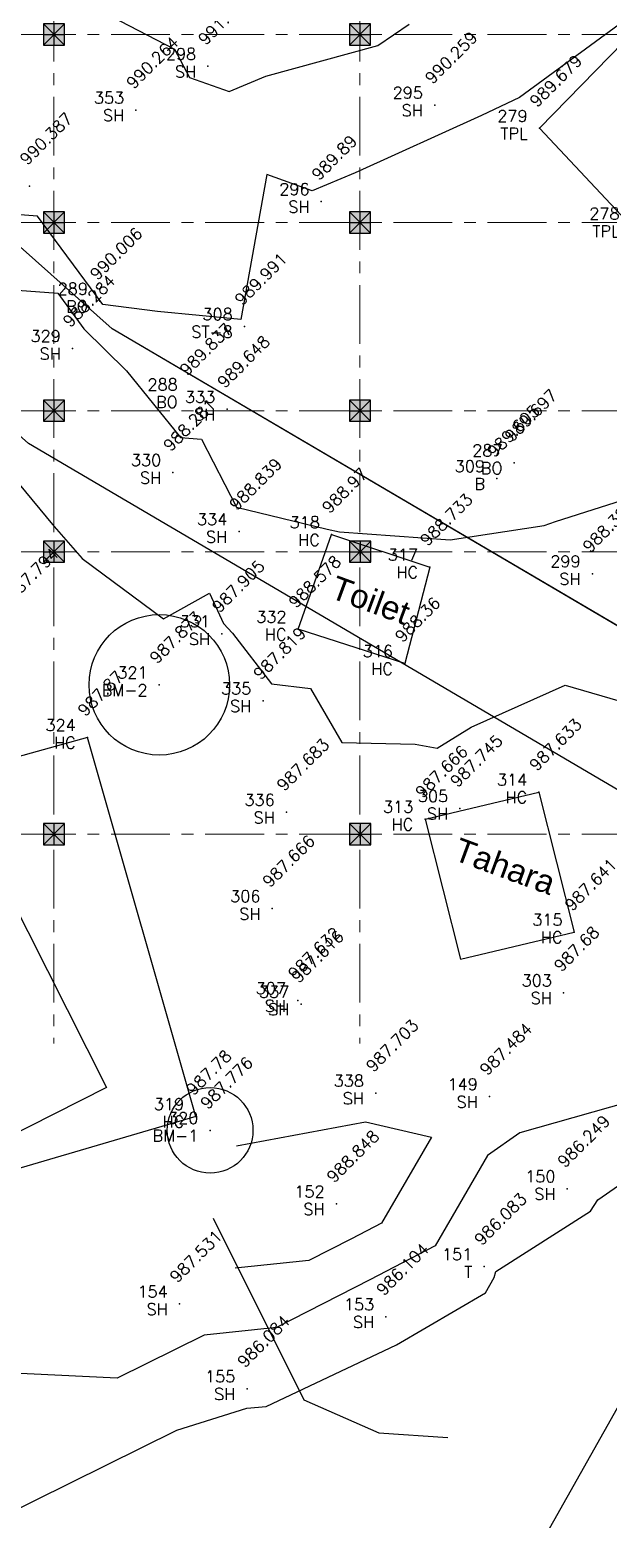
# Model space of a CAD drawing. Header units: metres. Extents: x 319894 to 3389272, y 120 to 6136017.
# Drawn here: x 321065 to 321077.29, y 3067908.33 to 3067939.98 of the extents above; entities that cross this region are included whole.
import ezdxf
from ezdxf.enums import TextEntityAlignment as Align

# ---------------------------------------------------------------- set-up
doc = ezdxf.new("R2010")
doc.units = ezdxf.units.M
doc.header["$MEASUREMENT"] = 0
doc.linetypes.add('CENTER', pattern=[2, 1.25, -0.25, 0.25, -0.25])
doc.linetypes.add('HIDDEN', pattern=[0.375, 0.25, -0.125])
for name, color, linetype, lineweight in [('a_MUEBLE', 255, 'Continuous', 5), ('centerline', 255, 'HIDDEN', 5), ('column', 50, 'Continuous', 30), ('hatch', 252, 'Continuous', 15), ('wall', 4, 'Continuous', 30)]:
    doc.layers.add(name, color=color, linetype=linetype, lineweight=lineweight)
for name, color, linetype in [('B', 7, 'Continuous'), ('BM-1', 7, 'Continuous'), ('BM-2', 7, 'Continuous'), ('BO', 7, 'Continuous'), ('Contour', 254, 'Continuous'), ('HC', 7, 'Continuous'), ('Index_Contour', 8, 'Continuous'), ('Points', 7, 'Continuous'), ('Points-ELV', 6, 'Continuous'), ('Points-NUM', 4, 'Continuous'), ('Points-TXT', 3, 'Continuous'), ('SH', 7, 'Continuous'), ('ST-8', 7, 'Continuous'), ('T', 7, 'Continuous'), ('TPL', 7, 'Continuous')]:
    doc.layers.add(name, color=color, linetype=linetype)
doc.styles.add('romans', font='romans.shx')
doc.styles.get("Standard").update_dxf_attribs({"font": 'arial.ttf'})

# ---------------------------------------------------------------- blocks, each defined once
blk = doc.blocks.new('POINTS')
at = {"layer": 'Points'}
blk.add_line((0, 0), (0, 0), dxfattribs=at)
blk.add_point((0, 0), dxfattribs=at)
at = {"layer": 'Points-ELV', "style": 'romans'}
blk.add_attdef('ELEV', text='', height=1, rotation=45, dxfattribs=at).set_placement((0, 0), align=Align.BOTTOM_LEFT)
at = {"layer": 'Points-NUM', "style": 'romans'}
blk.add_attdef('PTNUM', text='', height=1, dxfattribs=at).set_placement((0, 0), align=Align.BOTTOM_RIGHT)
at = {"layer": 'Points-TXT', "style": 'romans'}
blk.add_attdef('DESC', text='', height=1, dxfattribs=at).set_placement((0, 0), align=Align.BOTTOM_RIGHT)
blk = doc.blocks.new('SIT4')
at = {"color": 1, "lineweight": 30, "elevation": 987.586}
blk.add_lwpolyline([(320370.962, 3067788.062), (320365.642, 3067786.817), (320365.22, 3067781.217), (320357.075, 3067768.983), (320351.198, 3067769.518), (320338.771, 3067776.828), (320320.261, 3067793.321), (320314.412, 3067798.558), (320311.03, 3067797.459), (320298.566, 3067783.015), (320298.855, 3067776.316), (320293.441, 3067769.683), (320295.803, 3067764.568), (320294.773, 3067759.718), (320296.035, 3067743.401), (320300.28, 3067731.268), (320306.229, 3067716.969), (320317.648, 3067711.854), (320321.527, 3067710.598), (320324.41, 3067708.85), (320339.069, 3067708.62), (320362.184, 3067707.54), (320368.815, 3067710.117), (320374.083, 3067711.085)], dxfattribs=at)
at = {"color": 1, "elevation": 987.586}
blk.add_lwpolyline([(320311.03, 3067797.459), (320298.566, 3067783.015), (320298.855, 3067776.316), (320293.441, 3067769.683), (320295.803, 3067764.568), (320294.773, 3067759.718), (320296.035, 3067743.401), (320300.28, 3067731.268), (320306.229, 3067716.969), (320315.045, 3067713.02), (320325.063, 3067714.996), (320328.066, 3067715.293), (320335.229, 3067717.481), (320341.617, 3067720.482), (320345.096, 3067723.545), (320351.898, 3067731.539), (320355.884, 3067738.417), (320358.002, 3067746.064), (320360.455, 3067757.695), (320361.102, 3067761.434), (320353.282, 3067760.331), (320350.46, 3067769.953), (320338.771, 3067776.828), (320320.261, 3067793.321)], dxfattribs=at)
for points, elevation in [([(320347.847, 3067781.087), (320354.679, 3067788.091)], 989.679), ([(320349.801, 3067779.012), (320347.847, 3067781.087)], 989.743), ([(320345.52, 3067771.763), (320344.987, 3067769.714), (320342.725, 3067770.443), (320343.434, 3067772.454), (320345.52, 3067771.763)], 988.733), ([(320340.549, 3067760.089), (320338.246, 3067768.144), (320330.652, 3067766.034), (320333.117, 3067757.908)], 987.78), ([(320345.418, 3067766.407), (320347.839, 3067766.982)], 987.666), ([(320347.839, 3067766.982), (320348.59, 3067764.008)], 987.633), ([(320345.418, 3067766.407), (320346.169, 3067763.433)], 987.666), ([(320346.169, 3067763.433), (320348.59, 3067764.008)], 987.666), ([(320340.549, 3067760.089), (320333.117, 3067757.908)], 987.78)]:
    blk.add_lwpolyline(points, dxfattribs=dict(elevation=elevation))
at = {"elevation": 987.586}
blk.add_lwpolyline([(320334.874, 3067768.174), (320338.65, 3067760.705), (320333.117, 3067757.908), (320330.287, 3067764.693), (320330.351, 3067765.396)], close=True, dxfattribs=at)
at = {"color": 1}
blk.add_lwpolyline([(320340.914, 3067757.926), (320342.84, 3067754.065), (320344.435, 3067753.365), (320345.901, 3067753.268)], dxfattribs=at)
for centre, radius in [((320339.772, 3067769.261, 987.873), 1.493), ((320340.852, 3067759.794, 987.776), 0.91)]:
    blk.add_circle(centre, radius)
at = {"layer": 'Contour'}
for points in [[(320335.322, 3067777.753), (320337.617, 3067777.583), (320338.168, 3067776.827), (320339.074, 3067775.936), (320340.224, 3067774.516), (320340.666, 3067774.479), (320341.415, 3067773.034), (320343.335, 3067772.571), (320343.599, 3067772.51), (320345.955, 3067772.339), (320347.946, 3067772.644), (320348.193, 3067772.729), (320350.102, 3067773.344), (320352.925, 3067774.662), (320354.278, 3067775.571), (320355.229, 3067776.633), (320357.376, 3067780.321), (320357.45, 3067780.468), (320358.473, 3067784.619)], [(320334.525, 3067785.66), (320340.093, 3067782.77), (320340.411, 3067782.166), (320341.255, 3067781.868), (320342.038, 3067782.194), (320344.413, 3067782.847), (320345.083, 3067783.298)], [(320336.762, 3067773.566), (320337.537, 3067772.624), (320338.134, 3067771.944), (320339.862, 3067770.665), (320340.837, 3067771.211), (320341.137, 3067770.566), (320341.329, 3067770.359), (320342.154, 3067769.284), (320342.983, 3067769.186), (320343.651, 3067768.033), (320345.21, 3067767.998), (320345.673, 3067767.912), (320346.399, 3067768.361), (320348.394, 3067769.256), (320350.124, 3067768.75)], [(320350.11, 3067760.496), (320347.435, 3067759.744), (320346.747, 3067759.262), (320345.63, 3067757.34), (320344.243, 3067756.616), (320342.265, 3067755.604), (320340.728, 3067755.443), (320338.874, 3067754.529), (320333.282, 3067754.799)], [(320336.374, 3067751.561), (320340.141, 3067753.419), (320341.634, 3067753.888), (320342.04, 3067753.928), (320344.813, 3067755.239), (320346.702, 3067756.338), (320346.888, 3067756.667), (320346.925, 3067756.795), (320348.932, 3067758.075), (320349.089, 3067758.32), (320350.939, 3067759.596)], [(320341.412, 3067759.467), (320344.153, 3067759.974), (320345.557, 3067759.648), (320344.496, 3067757.822), (320343.859, 3067757.49), (320342.952, 3067757.025), (320341.387, 3067756.862)]]:
    blk.add_lwpolyline(points, dxfattribs=at)
at = {"layer": 'Index_Contour'}
for points in [[(320353.669, 3067786.322), (320347.424, 3067781.742), (320346.616, 3067781.36), (320343.932, 3067780.142), (320343.019, 3067779.762), (320342.055, 3067780.103), (320341.506, 3067777.026), (320339.735, 3067777.198), (320338.572, 3067777.341), (320337.183, 3067779.222), (320336.542, 3067779.27), (320336.261, 3067779.22), (320335.729, 3067780.144), (320333.325, 3067781.191), (320332.489, 3067782.577), (320332.221, 3067784.707)], [(320349.502, 3067753.892), (320347.08, 3067749.592)]]:
    blk.add_lwpolyline(points, dxfattribs=at)
at = {"layer": 'B', "linetype": 'Continuous'}
ref = blk.add_blockref('POINTS', (320346.942, 3067773.644, 989.605), dxfattribs=at)
ref.add_attrib('PTNUM', '309', dxfattribs={"layer": 'Points-NUM', "height": 0.25, "style": 'romans'}).set_placement((320346.692, 3067773.706, 989.605), align=Align.BOTTOM_RIGHT)
ref.add_attrib('DESC', 'B', dxfattribs={"layer": 'Points-TXT', "height": 0.25, "style": 'romans'}).set_placement((320346.692, 3067773.331, 989.605), align=Align.BOTTOM_RIGHT)
ref.add_attrib('ELEV', '989.605', dxfattribs={"layer": 'Points-ELV', "height": 0.25, "rotation": 45, "style": 'romans'}).set_placement((320346.942, 3067774.019, 989.605), align=Align.BOTTOM_LEFT)
at = {"layer": 'BM-1', "linetype": 'Continuous'}
ref = blk.add_blockref('POINTS', (320340.852, 3067759.794, 987.776), dxfattribs=at)
ref.add_attrib('PTNUM', '320', dxfattribs={"layer": 'Points-NUM', "height": 0.25, "style": 'romans'}).set_placement((320340.602, 3067759.856, 987.776), align=Align.BOTTOM_RIGHT)
ref.add_attrib('DESC', 'BM-1', dxfattribs={"layer": 'Points-TXT', "height": 0.25, "style": 'romans'}).set_placement((320340.602, 3067759.481, 987.776), align=Align.BOTTOM_RIGHT)
ref.add_attrib('ELEV', '987.776', dxfattribs={"layer": 'Points-ELV', "height": 0.25, "rotation": 45, "style": 'romans'}).set_placement((320340.852, 3067760.169, 987.776), align=Align.BOTTOM_LEFT)
at = {"layer": 'BM-2', "linetype": 'Continuous'}
ref = blk.add_blockref('POINTS', (320339.772, 3067769.261, 987.873), dxfattribs=at)
ref.add_attrib('PTNUM', '321', dxfattribs={"layer": 'Points-NUM', "height": 0.25, "style": 'romans'}).set_placement((320339.522, 3067769.323, 987.873), align=Align.BOTTOM_RIGHT)
ref.add_attrib('DESC', 'BM-2', dxfattribs={"layer": 'Points-TXT', "height": 0.25, "style": 'romans'}).set_placement((320339.522, 3067768.948, 987.873), align=Align.BOTTOM_RIGHT)
ref.add_attrib('ELEV', '987.873', dxfattribs={"layer": 'Points-ELV', "height": 0.25, "rotation": 45, "style": 'romans'}).set_placement((320339.772, 3067769.636, 987.873), align=Align.BOTTOM_LEFT)
at = {"layer": 'BO', "linetype": 'Continuous'}
ref = blk.add_blockref('POINTS', (320337.015, 3067779.857, 990.387), dxfattribs=at)
ref.add_attrib('PTNUM', '290', dxfattribs={"layer": 'Points-NUM', "height": 0.25, "style": 'romans'}).set_placement((320336.765, 3067779.919, 990.387), align=Align.BOTTOM_RIGHT)
ref.add_attrib('DESC', 'BO', dxfattribs={"layer": 'Points-TXT', "height": 0.25, "style": 'romans'}).set_placement((320336.765, 3067779.544, 990.387), align=Align.BOTTOM_RIGHT)
ref.add_attrib('ELEV', '990.387', dxfattribs={"layer": 'Points-ELV', "height": 0.25, "rotation": 45, "style": 'romans'}).set_placement((320337.015, 3067780.232, 990.387), align=Align.BOTTOM_LEFT)
ref = blk.add_blockref('POINTS', (320338.505, 3067777.414, 990.006), dxfattribs=at)
ref.add_attrib('PTNUM', '289', dxfattribs={"layer": 'Points-NUM', "height": 0.25, "style": 'romans'}).set_placement((320338.255, 3067777.476, 990.006), align=Align.BOTTOM_RIGHT)
ref.add_attrib('DESC', 'BO', dxfattribs={"layer": 'Points-TXT', "height": 0.25, "style": 'romans'}).set_placement((320338.255, 3067777.101, 990.006), align=Align.BOTTOM_RIGHT)
ref.add_attrib('ELEV', '990.006', dxfattribs={"layer": 'Points-ELV', "height": 0.25, "rotation": 45, "style": 'romans'}).set_placement((320338.505, 3067777.789, 990.006), align=Align.BOTTOM_LEFT)
ref = blk.add_blockref('POINTS', (320340.413, 3067775.382, 989.837), dxfattribs=at)
ref.add_attrib('PTNUM', '288', dxfattribs={"layer": 'Points-NUM', "height": 0.25, "style": 'romans'}).set_placement((320340.163, 3067775.444, 989.837), align=Align.BOTTOM_RIGHT)
ref.add_attrib('DESC', 'BO', dxfattribs={"layer": 'Points-TXT', "height": 0.25, "style": 'romans'}).set_placement((320340.163, 3067775.069, 989.837), align=Align.BOTTOM_RIGHT)
ref.add_attrib('ELEV', '989.837', dxfattribs={"layer": 'Points-ELV', "height": 0.25, "rotation": 45, "style": 'romans'}).set_placement((320340.413, 3067775.757, 989.837), align=Align.BOTTOM_LEFT)
ref = blk.add_blockref('POINTS', (320347.315, 3067773.978, 989.697), dxfattribs=at)
ref.add_attrib('PTNUM', '287', dxfattribs={"layer": 'Points-NUM', "height": 0.25, "style": 'romans'}).set_placement((320347.065, 3067774.04, 989.697), align=Align.BOTTOM_RIGHT)
ref.add_attrib('DESC', 'BO', dxfattribs={"layer": 'Points-TXT', "height": 0.25, "style": 'romans'}).set_placement((320347.065, 3067773.665, 989.697), align=Align.BOTTOM_RIGHT)
ref.add_attrib('ELEV', '989.697', dxfattribs={"layer": 'Points-ELV', "height": 0.25, "rotation": 45, "style": 'romans'}).set_placement((320347.315, 3067774.353, 989.697), align=Align.BOTTOM_LEFT)
at = {"layer": 'HC', "linetype": 'Continuous'}
ref = blk.add_blockref('POINTS', (320343.434, 3067772.454, 988.97), dxfattribs=at)
ref.add_attrib('PTNUM', '318', dxfattribs={"layer": 'Points-NUM', "height": 0.25, "style": 'romans'}).set_placement((320343.184, 3067772.516, 988.97), align=Align.BOTTOM_RIGHT)
ref.add_attrib('DESC', 'HC', dxfattribs={"layer": 'Points-TXT', "height": 0.25, "style": 'romans'}).set_placement((320343.184, 3067772.141, 988.97), align=Align.BOTTOM_RIGHT)
ref.add_attrib('ELEV', '988.97', dxfattribs={"layer": 'Points-ELV', "height": 0.25, "rotation": 45, "style": 'romans'}).set_placement((320343.434, 3067772.829, 988.97), align=Align.BOTTOM_LEFT)
ref = blk.add_blockref('POINTS', (320345.52, 3067771.763, 988.733), dxfattribs=at)
ref.add_attrib('PTNUM', '317', dxfattribs={"layer": 'Points-NUM', "height": 0.25, "style": 'romans'}).set_placement((320345.27, 3067771.825, 988.733), align=Align.BOTTOM_RIGHT)
ref.add_attrib('DESC', 'HC', dxfattribs={"layer": 'Points-TXT', "height": 0.25, "style": 'romans'}).set_placement((320345.27, 3067771.45, 988.733), align=Align.BOTTOM_RIGHT)
ref.add_attrib('ELEV', '988.733', dxfattribs={"layer": 'Points-ELV', "height": 0.25, "rotation": 45, "style": 'romans'}).set_placement((320345.52, 3067772.138, 988.733), align=Align.BOTTOM_LEFT)
ref = blk.add_blockref('POINTS', (320342.725, 3067770.443, 988.578), dxfattribs=at)
ref.add_attrib('PTNUM', '332', dxfattribs={"layer": 'Points-NUM', "height": 0.25, "style": 'romans'}).set_placement((320342.475, 3067770.505, 988.578), align=Align.BOTTOM_RIGHT)
ref.add_attrib('DESC', 'HC', dxfattribs={"layer": 'Points-TXT', "height": 0.25, "style": 'romans'}).set_placement((320342.475, 3067770.13, 988.578), align=Align.BOTTOM_RIGHT)
ref.add_attrib('ELEV', '988.578', dxfattribs={"layer": 'Points-ELV', "height": 0.25, "rotation": 45, "style": 'romans'}).set_placement((320342.725, 3067770.818, 988.578), align=Align.BOTTOM_LEFT)
ref = blk.add_blockref('POINTS', (320344.987, 3067769.714, 988.36), dxfattribs=at)
ref.add_attrib('PTNUM', '316', dxfattribs={"layer": 'Points-NUM', "height": 0.25, "style": 'romans'}).set_placement((320344.737, 3067769.776, 988.36), align=Align.BOTTOM_RIGHT)
ref.add_attrib('DESC', 'HC', dxfattribs={"layer": 'Points-TXT', "height": 0.25, "style": 'romans'}).set_placement((320344.737, 3067769.401, 988.36), align=Align.BOTTOM_RIGHT)
ref.add_attrib('ELEV', '988.36', dxfattribs={"layer": 'Points-ELV', "height": 0.25, "rotation": 45, "style": 'romans'}).set_placement((320344.987, 3067770.089, 988.36), align=Align.BOTTOM_LEFT)
ref = blk.add_blockref('POINTS', (320338.246, 3067768.144, 987.87), dxfattribs=at)
ref.add_attrib('PTNUM', '324', dxfattribs={"layer": 'Points-NUM', "height": 0.25, "style": 'romans'}).set_placement((320337.996, 3067768.206, 987.87), align=Align.BOTTOM_RIGHT)
ref.add_attrib('DESC', 'HC', dxfattribs={"layer": 'Points-TXT', "height": 0.25, "style": 'romans'}).set_placement((320337.996, 3067767.831, 987.87), align=Align.BOTTOM_RIGHT)
ref.add_attrib('ELEV', '987.87', dxfattribs={"layer": 'Points-ELV', "height": 0.25, "rotation": 45, "style": 'romans'}).set_placement((320338.246, 3067768.519, 987.87), align=Align.BOTTOM_LEFT)
ref = blk.add_blockref('POINTS', (320347.839, 3067766.982, 987.633), dxfattribs=at)
ref.add_attrib('PTNUM', '314', dxfattribs={"layer": 'Points-NUM', "height": 0.25, "style": 'romans'}).set_placement((320347.589, 3067767.044, 987.633), align=Align.BOTTOM_RIGHT)
ref.add_attrib('DESC', 'HC', dxfattribs={"layer": 'Points-TXT', "height": 0.25, "style": 'romans'}).set_placement((320347.589, 3067766.669, 987.633), align=Align.BOTTOM_RIGHT)
ref.add_attrib('ELEV', '987.633', dxfattribs={"layer": 'Points-ELV', "height": 0.25, "rotation": 45, "style": 'romans'}).set_placement((320347.839, 3067767.357, 987.633), align=Align.BOTTOM_LEFT)
ref = blk.add_blockref('POINTS', (320345.418, 3067766.407, 987.666), dxfattribs=at)
ref.add_attrib('PTNUM', '313', dxfattribs={"layer": 'Points-NUM', "height": 0.25, "style": 'romans'}).set_placement((320345.168, 3067766.469, 987.666), align=Align.BOTTOM_RIGHT)
ref.add_attrib('DESC', 'HC', dxfattribs={"layer": 'Points-TXT', "height": 0.25, "style": 'romans'}).set_placement((320345.168, 3067766.094, 987.666), align=Align.BOTTOM_RIGHT)
ref.add_attrib('ELEV', '987.666', dxfattribs={"layer": 'Points-ELV', "height": 0.25, "rotation": 45, "style": 'romans'}).set_placement((320345.418, 3067766.782, 987.666), align=Align.BOTTOM_LEFT)
ref = blk.add_blockref('POINTS', (320348.59, 3067764.008, 987.641), dxfattribs=at)
ref.add_attrib('PTNUM', '315', dxfattribs={"layer": 'Points-NUM', "height": 0.25, "style": 'romans'}).set_placement((320348.34, 3067764.07, 987.641), align=Align.BOTTOM_RIGHT)
ref.add_attrib('DESC', 'HC', dxfattribs={"layer": 'Points-TXT', "height": 0.25, "style": 'romans'}).set_placement((320348.34, 3067763.695, 987.641), align=Align.BOTTOM_RIGHT)
ref.add_attrib('ELEV', '987.641', dxfattribs={"layer": 'Points-ELV', "height": 0.25, "rotation": 45, "style": 'romans'}).set_placement((320348.59, 3067764.383, 987.641), align=Align.BOTTOM_LEFT)
ref = blk.add_blockref('POINTS', (320340.549, 3067760.089, 987.78), dxfattribs=at)
ref.add_attrib('PTNUM', '319', dxfattribs={"layer": 'Points-NUM', "height": 0.25, "style": 'romans'}).set_placement((320340.299, 3067760.151, 987.78), align=Align.BOTTOM_RIGHT)
ref.add_attrib('DESC', 'HC', dxfattribs={"layer": 'Points-TXT', "height": 0.25, "style": 'romans'}).set_placement((320340.299, 3067759.776, 987.78), align=Align.BOTTOM_RIGHT)
ref.add_attrib('ELEV', '987.78', dxfattribs={"layer": 'Points-ELV', "height": 0.25, "rotation": 45, "style": 'romans'}).set_placement((320340.549, 3067760.464, 987.78), align=Align.BOTTOM_LEFT)
at = {"layer": 'SH', "linetype": 'Continuous'}
ref = blk.add_blockref('POINTS', (320340.805, 3067782.405, 991.255), dxfattribs=at)
ref.add_attrib('PTNUM', '298', dxfattribs={"layer": 'Points-NUM', "height": 0.25, "style": 'romans'}).set_placement((320340.555, 3067782.467, 991.255), align=Align.BOTTOM_RIGHT)
ref.add_attrib('DESC', 'SH', dxfattribs={"layer": 'Points-TXT', "height": 0.25, "style": 'romans'}).set_placement((320340.555, 3067782.092, 991.255), align=Align.BOTTOM_RIGHT)
ref.add_attrib('ELEV', '991.255', dxfattribs={"layer": 'Points-ELV', "height": 0.25, "rotation": 45, "style": 'romans'}).set_placement((320340.805, 3067782.78, 991.255), align=Align.BOTTOM_LEFT)
ref = blk.add_blockref('POINTS', (320345.623, 3067781.581, 990.259), dxfattribs=at)
ref.add_attrib('PTNUM', '295', dxfattribs={"layer": 'Points-NUM', "height": 0.25, "style": 'romans'}).set_placement((320345.373, 3067781.643, 990.259), align=Align.BOTTOM_RIGHT)
ref.add_attrib('DESC', 'SH', dxfattribs={"layer": 'Points-TXT', "height": 0.25, "style": 'romans'}).set_placement((320345.373, 3067781.268, 990.259), align=Align.BOTTOM_RIGHT)
ref.add_attrib('ELEV', '990.259', dxfattribs={"layer": 'Points-ELV', "height": 0.25, "rotation": 45, "style": 'romans'}).set_placement((320345.623, 3067781.956, 990.259), align=Align.BOTTOM_LEFT)
ref = blk.add_blockref('POINTS', (320339.276, 3067781.476, 990.264), dxfattribs=at)
ref.add_attrib('PTNUM', '353', dxfattribs={"layer": 'Points-NUM', "height": 0.25, "style": 'romans'}).set_placement((320339.026, 3067781.538, 990.264), align=Align.BOTTOM_RIGHT)
ref.add_attrib('DESC', 'SH', dxfattribs={"layer": 'Points-TXT', "height": 0.25, "style": 'romans'}).set_placement((320339.026, 3067781.163, 990.264), align=Align.BOTTOM_RIGHT)
ref.add_attrib('ELEV', '990.264', dxfattribs={"layer": 'Points-ELV', "height": 0.25, "rotation": 45, "style": 'romans'}).set_placement((320339.276, 3067781.851, 990.264), align=Align.BOTTOM_LEFT)
ref = blk.add_blockref('POINTS', (320343.214, 3067779.531, 989.89), dxfattribs=at)
ref.add_attrib('PTNUM', '296', dxfattribs={"layer": 'Points-NUM', "height": 0.25, "style": 'romans'}).set_placement((320342.964, 3067779.593, 989.89), align=Align.BOTTOM_RIGHT)
ref.add_attrib('DESC', 'SH', dxfattribs={"layer": 'Points-TXT', "height": 0.25, "style": 'romans'}).set_placement((320342.964, 3067779.218, 989.89), align=Align.BOTTOM_RIGHT)
ref.add_attrib('ELEV', '989.89', dxfattribs={"layer": 'Points-ELV', "height": 0.25, "rotation": 45, "style": 'romans'}).set_placement((320343.214, 3067779.906, 989.89), align=Align.BOTTOM_LEFT)
ref = blk.add_blockref('POINTS', (320337.929, 3067776.41, 988.284), dxfattribs=at)
ref.add_attrib('PTNUM', '329', dxfattribs={"layer": 'Points-NUM', "height": 0.25, "style": 'romans'}).set_placement((320337.679, 3067776.472, 988.284), align=Align.BOTTOM_RIGHT)
ref.add_attrib('DESC', 'SH', dxfattribs={"layer": 'Points-TXT', "height": 0.25, "style": 'romans'}).set_placement((320337.679, 3067776.097, 988.284), align=Align.BOTTOM_RIGHT)
ref.add_attrib('ELEV', '988.284', dxfattribs={"layer": 'Points-ELV', "height": 0.25, "rotation": 45, "style": 'romans'}).set_placement((320337.929, 3067776.785, 988.284), align=Align.BOTTOM_LEFT)
ref = blk.add_blockref('POINTS', (320341.212, 3067775.117, 989.648), dxfattribs=at)
ref.add_attrib('PTNUM', '333', dxfattribs={"layer": 'Points-NUM', "height": 0.25, "style": 'romans'}).set_placement((320340.962, 3067775.179, 989.648), align=Align.BOTTOM_RIGHT)
ref.add_attrib('DESC', 'SH', dxfattribs={"layer": 'Points-TXT', "height": 0.25, "style": 'romans'}).set_placement((320340.962, 3067774.804, 989.648), align=Align.BOTTOM_RIGHT)
ref.add_attrib('ELEV', '989.648', dxfattribs={"layer": 'Points-ELV', "height": 0.25, "rotation": 45, "style": 'romans'}).set_placement((320341.212, 3067775.492, 989.648), align=Align.BOTTOM_LEFT)
ref = blk.add_blockref('POINTS', (320340.062, 3067773.773, 988.281), dxfattribs=at)
ref.add_attrib('PTNUM', '330', dxfattribs={"layer": 'Points-NUM', "height": 0.25, "style": 'romans'}).set_placement((320339.812, 3067773.835, 988.281), align=Align.BOTTOM_RIGHT)
ref.add_attrib('DESC', 'SH', dxfattribs={"layer": 'Points-TXT', "height": 0.25, "style": 'romans'}).set_placement((320339.812, 3067773.46, 988.281), align=Align.BOTTOM_RIGHT)
ref.add_attrib('ELEV', '988.281', dxfattribs={"layer": 'Points-ELV', "height": 0.25, "rotation": 45, "style": 'romans'}).set_placement((320340.062, 3067774.148, 988.281), align=Align.BOTTOM_LEFT)
ref = blk.add_blockref('POINTS', (320341.466, 3067772.517, 988.839), dxfattribs=at)
ref.add_attrib('PTNUM', '334', dxfattribs={"layer": 'Points-NUM', "height": 0.25, "style": 'romans'}).set_placement((320341.216, 3067772.579, 988.839), align=Align.BOTTOM_RIGHT)
ref.add_attrib('DESC', 'SH', dxfattribs={"layer": 'Points-TXT', "height": 0.25, "style": 'romans'}).set_placement((320341.216, 3067772.204, 988.839), align=Align.BOTTOM_RIGHT)
ref.add_attrib('ELEV', '988.839', dxfattribs={"layer": 'Points-ELV', "height": 0.25, "rotation": 45, "style": 'romans'}).set_placement((320341.466, 3067772.892, 988.839), align=Align.BOTTOM_LEFT)
ref = blk.add_blockref('POINTS', (320348.973, 3067771.623, 988.382), dxfattribs=at)
ref.add_attrib('PTNUM', '299', dxfattribs={"layer": 'Points-NUM', "height": 0.25, "style": 'romans'}).set_placement((320348.723, 3067771.685, 988.382), align=Align.BOTTOM_RIGHT)
ref.add_attrib('DESC', 'SH', dxfattribs={"layer": 'Points-TXT', "height": 0.25, "style": 'romans'}).set_placement((320348.723, 3067771.31, 988.382), align=Align.BOTTOM_RIGHT)
ref.add_attrib('ELEV', '988.382', dxfattribs={"layer": 'Points-ELV', "height": 0.25, "rotation": 45, "style": 'romans'}).set_placement((320348.973, 3067771.998, 988.382), align=Align.BOTTOM_LEFT)
ref = blk.add_blockref('POINTS', (320336.721, 3067770.604, 987.794), dxfattribs=at)
ref.add_attrib('PTNUM', '326', dxfattribs={"layer": 'Points-NUM', "height": 0.25, "style": 'romans'}).set_placement((320336.471, 3067770.666, 987.794), align=Align.BOTTOM_RIGHT)
ref.add_attrib('DESC', 'SH', dxfattribs={"layer": 'Points-TXT', "height": 0.25, "style": 'romans'}).set_placement((320336.471, 3067770.291, 987.794), align=Align.BOTTOM_RIGHT)
ref.add_attrib('ELEV', '987.794', dxfattribs={"layer": 'Points-ELV', "height": 0.25, "rotation": 45, "style": 'romans'}).set_placement((320336.721, 3067770.979, 987.794), align=Align.BOTTOM_LEFT)
ref = blk.add_blockref('POINTS', (320341.1, 3067770.346, 987.905), dxfattribs=at)
ref.add_attrib('PTNUM', '331', dxfattribs={"layer": 'Points-NUM', "height": 0.25, "style": 'romans'}).set_placement((320340.85, 3067770.408, 987.905), align=Align.BOTTOM_RIGHT)
ref.add_attrib('DESC', 'SH', dxfattribs={"layer": 'Points-TXT', "height": 0.25, "style": 'romans'}).set_placement((320340.85, 3067770.033, 987.905), align=Align.BOTTOM_RIGHT)
ref.add_attrib('ELEV', '987.905', dxfattribs={"layer": 'Points-ELV', "height": 0.25, "rotation": 45, "style": 'romans'}).set_placement((320341.1, 3067770.721, 987.905), align=Align.BOTTOM_LEFT)
ref = blk.add_blockref('POINTS', (320341.976, 3067768.921, 987.819), dxfattribs=at)
ref.add_attrib('PTNUM', '335', dxfattribs={"layer": 'Points-NUM', "height": 0.25, "style": 'romans'}).set_placement((320341.726, 3067768.983, 987.819), align=Align.BOTTOM_RIGHT)
ref.add_attrib('DESC', 'SH', dxfattribs={"layer": 'Points-TXT', "height": 0.25, "style": 'romans'}).set_placement((320341.726, 3067768.608, 987.819), align=Align.BOTTOM_RIGHT)
ref.add_attrib('ELEV', '987.819', dxfattribs={"layer": 'Points-ELV', "height": 0.25, "rotation": 45, "style": 'romans'}).set_placement((320341.976, 3067769.296, 987.819), align=Align.BOTTOM_LEFT)
ref = blk.add_blockref('POINTS', (320346.159, 3067766.636, 987.745), dxfattribs=at)
ref.add_attrib('PTNUM', '305', dxfattribs={"layer": 'Points-NUM', "height": 0.25, "style": 'romans'}).set_placement((320345.909, 3067766.698, 987.745), align=Align.BOTTOM_RIGHT)
ref.add_attrib('DESC', 'SH', dxfattribs={"layer": 'Points-TXT', "height": 0.25, "style": 'romans'}).set_placement((320345.909, 3067766.323, 987.745), align=Align.BOTTOM_RIGHT)
ref.add_attrib('ELEV', '987.745', dxfattribs={"layer": 'Points-ELV', "height": 0.25, "rotation": 45, "style": 'romans'}).set_placement((320346.159, 3067767.011, 987.745), align=Align.BOTTOM_LEFT)
ref = blk.add_blockref('POINTS', (320342.475, 3067766.553, 987.683), dxfattribs=at)
ref.add_attrib('PTNUM', '336', dxfattribs={"layer": 'Points-NUM', "height": 0.25, "style": 'romans'}).set_placement((320342.225, 3067766.615, 987.683), align=Align.BOTTOM_RIGHT)
ref.add_attrib('DESC', 'SH', dxfattribs={"layer": 'Points-TXT', "height": 0.25, "style": 'romans'}).set_placement((320342.225, 3067766.24, 987.683), align=Align.BOTTOM_RIGHT)
ref.add_attrib('ELEV', '987.683', dxfattribs={"layer": 'Points-ELV', "height": 0.25, "rotation": 45, "style": 'romans'}).set_placement((320342.475, 3067766.928, 987.683), align=Align.BOTTOM_LEFT)
ref = blk.add_blockref('POINTS', (320342.171, 3067764.505, 987.666), dxfattribs=at)
ref.add_attrib('PTNUM', '306', dxfattribs={"layer": 'Points-NUM', "height": 0.25, "style": 'romans'}).set_placement((320341.921, 3067764.567, 987.666), align=Align.BOTTOM_RIGHT)
ref.add_attrib('DESC', 'SH', dxfattribs={"layer": 'Points-TXT', "height": 0.25, "style": 'romans'}).set_placement((320341.921, 3067764.192, 987.666), align=Align.BOTTOM_RIGHT)
ref.add_attrib('ELEV', '987.666', dxfattribs={"layer": 'Points-ELV', "height": 0.25, "rotation": 45, "style": 'romans'}).set_placement((320342.171, 3067764.88, 987.666), align=Align.BOTTOM_LEFT)
ref = blk.add_blockref('POINTS', (320342.713, 3067762.55, 987.632), dxfattribs=at)
ref.add_attrib('PTNUM', '307', dxfattribs={"layer": 'Points-NUM', "height": 0.25, "style": 'romans'}).set_placement((320342.463, 3067762.612, 987.632), align=Align.BOTTOM_RIGHT)
ref.add_attrib('DESC', 'SH', dxfattribs={"layer": 'Points-TXT', "height": 0.25, "style": 'romans'}).set_placement((320342.463, 3067762.237, 987.632), align=Align.BOTTOM_RIGHT)
ref.add_attrib('ELEV', '987.632', dxfattribs={"layer": 'Points-ELV', "height": 0.25, "rotation": 45, "style": 'romans'}).set_placement((320342.713, 3067762.925, 987.632), align=Align.BOTTOM_LEFT)
ref = blk.add_blockref('POINTS', (320348.363, 3067762.716, 987.68), dxfattribs=at)
ref.add_attrib('PTNUM', '303', dxfattribs={"layer": 'Points-NUM', "height": 0.25, "style": 'romans'}).set_placement((320348.113, 3067762.778, 987.68), align=Align.BOTTOM_RIGHT)
ref.add_attrib('DESC', 'SH', dxfattribs={"layer": 'Points-TXT', "height": 0.25, "style": 'romans'}).set_placement((320348.113, 3067762.403, 987.68), align=Align.BOTTOM_RIGHT)
ref.add_attrib('ELEV', '987.68', dxfattribs={"layer": 'Points-ELV', "height": 0.25, "rotation": 45, "style": 'romans'}).set_placement((320348.363, 3067763.091, 987.68), align=Align.BOTTOM_LEFT)
ref = blk.add_blockref('POINTS', (320342.784, 3067762.476, 987.616), dxfattribs=at)
ref.add_attrib('PTNUM', '337', dxfattribs={"layer": 'Points-NUM', "height": 0.25, "style": 'romans'}).set_placement((320342.534, 3067762.538, 987.616), align=Align.BOTTOM_RIGHT)
ref.add_attrib('DESC', 'SH', dxfattribs={"layer": 'Points-TXT', "height": 0.25, "style": 'romans'}).set_placement((320342.534, 3067762.163, 987.616), align=Align.BOTTOM_RIGHT)
ref.add_attrib('ELEV', '987.616', dxfattribs={"layer": 'Points-ELV', "height": 0.25, "rotation": 45, "style": 'romans'}).set_placement((320342.784, 3067762.851, 987.616), align=Align.BOTTOM_LEFT)
ref = blk.add_blockref('POINTS', (320344.37, 3067760.585, 987.703), dxfattribs=at)
ref.add_attrib('PTNUM', '338', dxfattribs={"layer": 'Points-NUM', "height": 0.25, "style": 'romans'}).set_placement((320344.12, 3067760.647, 987.703), align=Align.BOTTOM_RIGHT)
ref.add_attrib('DESC', 'SH', dxfattribs={"layer": 'Points-TXT', "height": 0.25, "style": 'romans'}).set_placement((320344.12, 3067760.272, 987.703), align=Align.BOTTOM_RIGHT)
ref.add_attrib('ELEV', '987.703', dxfattribs={"layer": 'Points-ELV', "height": 0.25, "rotation": 45, "style": 'romans'}).set_placement((320344.37, 3067760.96, 987.703), align=Align.BOTTOM_LEFT)
ref = blk.add_blockref('POINTS', (320346.788, 3067760.511, 987.484), dxfattribs=at)
ref.add_attrib('PTNUM', '149', dxfattribs={"layer": 'Points-NUM', "height": 0.25, "style": 'romans'}).set_placement((320346.538, 3067760.573, 987.484), align=Align.BOTTOM_RIGHT)
ref.add_attrib('DESC', 'SH', dxfattribs={"layer": 'Points-TXT', "height": 0.25, "style": 'romans'}).set_placement((320346.538, 3067760.198, 987.484), align=Align.BOTTOM_RIGHT)
ref.add_attrib('ELEV', '987.484', dxfattribs={"layer": 'Points-ELV', "height": 0.25, "rotation": 45, "style": 'romans'}).set_placement((320346.788, 3067760.886, 987.484), align=Align.BOTTOM_LEFT)
ref = blk.add_blockref('POINTS', (320348.439, 3067758.554, 986.249), dxfattribs=at)
ref.add_attrib('PTNUM', '150', dxfattribs={"layer": 'Points-NUM', "height": 0.25, "style": 'romans'}).set_placement((320348.189, 3067758.616, 986.249), align=Align.BOTTOM_RIGHT)
ref.add_attrib('DESC', 'SH', dxfattribs={"layer": 'Points-TXT', "height": 0.25, "style": 'romans'}).set_placement((320348.189, 3067758.241, 986.249), align=Align.BOTTOM_RIGHT)
ref.add_attrib('ELEV', '986.249', dxfattribs={"layer": 'Points-ELV', "height": 0.25, "rotation": 45, "style": 'romans'}).set_placement((320348.439, 3067758.929, 986.249), align=Align.BOTTOM_LEFT)
ref = blk.add_blockref('POINTS', (320343.534, 3067758.231, 988.848), dxfattribs=at)
ref.add_attrib('PTNUM', '152', dxfattribs={"layer": 'Points-NUM', "height": 0.25, "style": 'romans'}).set_placement((320343.284, 3067758.293, 988.848), align=Align.BOTTOM_RIGHT)
ref.add_attrib('DESC', 'SH', dxfattribs={"layer": 'Points-TXT', "height": 0.25, "style": 'romans'}).set_placement((320343.284, 3067757.918, 988.848), align=Align.BOTTOM_RIGHT)
ref.add_attrib('ELEV', '988.848', dxfattribs={"layer": 'Points-ELV', "height": 0.25, "rotation": 45, "style": 'romans'}).set_placement((320343.534, 3067758.606, 988.848), align=Align.BOTTOM_LEFT)
ref = blk.add_blockref('POINTS', (320340.201, 3067756.105, 987.531), dxfattribs=at)
ref.add_attrib('PTNUM', '154', dxfattribs={"layer": 'Points-NUM', "height": 0.25, "style": 'romans'}).set_placement((320339.951, 3067756.167, 987.531), align=Align.BOTTOM_RIGHT)
ref.add_attrib('DESC', 'SH', dxfattribs={"layer": 'Points-TXT', "height": 0.25, "style": 'romans'}).set_placement((320339.951, 3067755.792, 987.531), align=Align.BOTTOM_RIGHT)
ref.add_attrib('ELEV', '987.531', dxfattribs={"layer": 'Points-ELV', "height": 0.25, "rotation": 45, "style": 'romans'}).set_placement((320340.201, 3067756.48, 987.531), align=Align.BOTTOM_LEFT)
ref = blk.add_blockref('POINTS', (320344.588, 3067755.833, 986.104), dxfattribs=at)
ref.add_attrib('PTNUM', '153', dxfattribs={"layer": 'Points-NUM', "height": 0.25, "style": 'romans'}).set_placement((320344.338, 3067755.895, 986.104), align=Align.BOTTOM_RIGHT)
ref.add_attrib('DESC', 'SH', dxfattribs={"layer": 'Points-TXT', "height": 0.25, "style": 'romans'}).set_placement((320344.338, 3067755.52, 986.104), align=Align.BOTTOM_RIGHT)
ref.add_attrib('ELEV', '986.104', dxfattribs={"layer": 'Points-ELV', "height": 0.25, "rotation": 45, "style": 'romans'}).set_placement((320344.588, 3067756.208, 986.104), align=Align.BOTTOM_LEFT)
ref = blk.add_blockref('POINTS', (320341.637, 3067754.303, 986.084), dxfattribs=at)
ref.add_attrib('PTNUM', '155', dxfattribs={"layer": 'Points-NUM', "height": 0.25, "style": 'romans'}).set_placement((320341.387, 3067754.365, 986.084), align=Align.BOTTOM_RIGHT)
ref.add_attrib('DESC', 'SH', dxfattribs={"layer": 'Points-TXT', "height": 0.25, "style": 'romans'}).set_placement((320341.387, 3067753.99, 986.084), align=Align.BOTTOM_RIGHT)
ref.add_attrib('ELEV', '986.084', dxfattribs={"layer": 'Points-ELV', "height": 0.25, "rotation": 45, "style": 'romans'}).set_placement((320341.637, 3067754.678, 986.084), align=Align.BOTTOM_LEFT)
at = {"layer": 'ST-8', "linetype": 'Continuous'}
ref = blk.add_blockref('POINTS', (320341.582, 3067776.875, 989.991), dxfattribs=at)
ref.add_attrib('PTNUM', '308', dxfattribs={"layer": 'Points-NUM', "height": 0.25, "style": 'romans'}).set_placement((320341.332, 3067776.937, 989.991), align=Align.BOTTOM_RIGHT)
ref.add_attrib('DESC', 'ST-8', dxfattribs={"layer": 'Points-TXT', "height": 0.25, "style": 'romans'}).set_placement((320341.332, 3067776.562, 989.991), align=Align.BOTTOM_RIGHT)
ref.add_attrib('ELEV', '989.991', dxfattribs={"layer": 'Points-ELV', "height": 0.25, "rotation": 45, "style": 'romans'}).set_placement((320341.582, 3067777.25, 989.991), align=Align.BOTTOM_LEFT)
at = {"layer": 'T', "linetype": 'Continuous'}
ref = blk.add_blockref('POINTS', (320346.671, 3067756.898, 986.083), dxfattribs=at)
ref.add_attrib('PTNUM', '151', dxfattribs={"layer": 'Points-NUM', "height": 0.25, "style": 'romans'}).set_placement((320346.421, 3067756.96, 986.083), align=Align.BOTTOM_RIGHT)
ref.add_attrib('DESC', 'T', dxfattribs={"layer": 'Points-TXT', "height": 0.25, "style": 'romans'}).set_placement((320346.421, 3067756.585, 986.083), align=Align.BOTTOM_RIGHT)
ref.add_attrib('ELEV', '986.083', dxfattribs={"layer": 'Points-ELV', "height": 0.25, "rotation": 45, "style": 'romans'}).set_placement((320346.671, 3067757.273, 986.083), align=Align.BOTTOM_LEFT)
at = {"layer": 'TPL', "linetype": 'Continuous'}
ref = blk.add_blockref('POINTS', (320347.847, 3067781.087, 989.679), dxfattribs=at)
ref.add_attrib('PTNUM', '279', dxfattribs={"layer": 'Points-NUM', "height": 0.25, "style": 'romans'}).set_placement((320347.597, 3067781.149, 989.679), align=Align.BOTTOM_RIGHT)
ref.add_attrib('DESC', 'TPL', dxfattribs={"layer": 'Points-TXT', "height": 0.25, "style": 'romans'}).set_placement((320347.597, 3067780.774, 989.679), align=Align.BOTTOM_RIGHT)
ref.add_attrib('ELEV', '989.679', dxfattribs={"layer": 'Points-ELV', "height": 0.25, "rotation": 45, "style": 'romans'}).set_placement((320347.847, 3067781.462, 989.679), align=Align.BOTTOM_LEFT)
ref = blk.add_blockref('POINTS', (320349.801, 3067779.012, 989.743), dxfattribs=at)
ref.add_attrib('PTNUM', '278', dxfattribs={"layer": 'Points-NUM', "height": 0.25, "style": 'romans'}).set_placement((320349.551, 3067779.074, 989.743), align=Align.BOTTOM_RIGHT)
ref.add_attrib('DESC', 'TPL', dxfattribs={"layer": 'Points-TXT', "height": 0.25, "style": 'romans'}).set_placement((320349.551, 3067778.699, 989.743), align=Align.BOTTOM_RIGHT)
ref.add_attrib('ELEV', '989.743', dxfattribs={"layer": 'Points-ELV', "height": 0.25, "rotation": 45, "style": 'romans'}).set_placement((320349.801, 3067779.387, 989.743), align=Align.BOTTOM_LEFT)
at = {"color": 0, "char_height": 0.5, "attachment_point": 1, "rotation": 339.7511}
for s, insert in [('Toilet', (320343.544, 3067771.591)), ('Tahara', (320346.164, 3067766.023))]:
    blk.add_mtext_dynamic_manual_height_columns(s, width=11.37443, gutter_width=1, heights=[0], dxfattribs=dict(at, insert=insert))
blk = doc.blocks.new('column')
at = {"layer": 'hatch'}
h = blk.add_hatch(color=256, dxfattribs=at)
h.dxf.hatch_style = 1
h.paths.add_polyline_path([(0, 0), (0.45, 0), (0.45, 0.45), (0, 0.45)])
at = {"layer": 'column'}
for p, q in [((0, 0.45), (0.45, 0)), ((0, 0), (0.45, 0.45)), ((0.225, 0.45), (0.225, 0)), ((0, 0.225), (0.45, 0.225))]:
    blk.add_line(p, q, dxfattribs=at)
blk.add_lwpolyline([(0, 0), (0.45, 0), (0.45, 0.45), (0, 0.45)], close=True, dxfattribs=at)
blk = doc.blocks.new('NEW GRID')
at = {"layer": 'centerline', "linetype": 'CENTER'}
for p, q in [((321707.732, 3068028.607), (321707.732, 3067990.487)), ((321714.234, 3068028.607), (321714.234, 3067990.487)), ((321688.946, 3068011.931), (321736.052, 3068011.931)), ((321688.946, 3068007.936), (321736.052, 3068007.936)), ((321688.946, 3068003.936), (321736.052, 3068003.936)), ((321688.946, 3068000.94), (321736.052, 3068000.94)), ((321688.946, 3067994.937), (321736.052, 3067994.937))]:
    blk.add_line(p, q, dxfattribs=at)
at = {"layer": 'wall'}
for p in [(321707.507, 3068011.706), (321714.009, 3068011.706), (321707.507, 3068007.711), (321714.009, 3068007.711), (321707.507, 3068003.711), (321714.009, 3068003.711), (321707.507, 3068000.715), (321714.014, 3068000.715), (321707.507, 3067994.712), (321714.014, 3067994.712)]:
    blk.add_blockref('column', p, dxfattribs=at)

msp = doc.modelspace()

# ---------------------------------------------------------------- linework, layer by layer
at = {"color": 1, "lineweight": 30, "elevation": 987.586}
msp.add_lwpolyline([(321098.942, 3067944.864), (321093.622, 3067943.619), (321093.2, 3067938.019), (321085.055, 3067925.785), (321079.178, 3067926.321), (321066.751, 3067933.63), (321048.241, 3067950.123), (321042.392, 3067955.36), (321039.01, 3067954.261), (321026.546, 3067939.817), (321026.835, 3067933.118), (321021.421, 3067926.486), (321023.783, 3067921.37), (321022.753, 3067916.52), (321024.015, 3067900.204), (321028.26, 3067888.07), (321034.209, 3067873.771), (321045.628, 3067868.657), (321049.507, 3067867.4), (321052.39, 3067865.652), (321067.049, 3067865.422), (321090.164, 3067864.343), (321096.795, 3067866.919), (321102.063, 3067867.887)], dxfattribs=at)
at = {"color": 3, "lineweight": 30, "elevation": 987.586}
msp.add_lwpolyline([(321098.344, 3067941.643), (321096.448, 3067941.199), (321096.133, 3067937.01), (321086.562, 3067922.636), (321078.237, 3067923.394), (321064.976, 3067931.194), (321046.243, 3067947.885), (321041.677, 3067951.974), (321040.734, 3067951.667), (321029.594, 3067938.758), (321029.881, 3067932.106), (321024.931, 3067926.041), (321026.925, 3067921.723), (321025.777, 3067916.32), (321026.976, 3067900.825), (321031.063, 3067889.143), (321036.522, 3067876.023), (321046.707, 3067871.461), (321050.764, 3067870.146), (321053.25, 3067868.639), (321067.143, 3067868.421), (321089.669, 3067867.369), (321095.973, 3067869.818), (321100.603, 3067870.669)], dxfattribs=at)

# ---------------------------------------------------------------- block references
at = {"color": 251, "true_color": 0x636466}
msp.add_blockref('SIT4', (727.98, 156.802), dxfattribs=at)
at = {"layer": 'a_MUEBLE'}
msp.add_blockref('NEW GRID', (-642.219, -72.048), dxfattribs=at)

doc.saveas('drawing.dxf')
